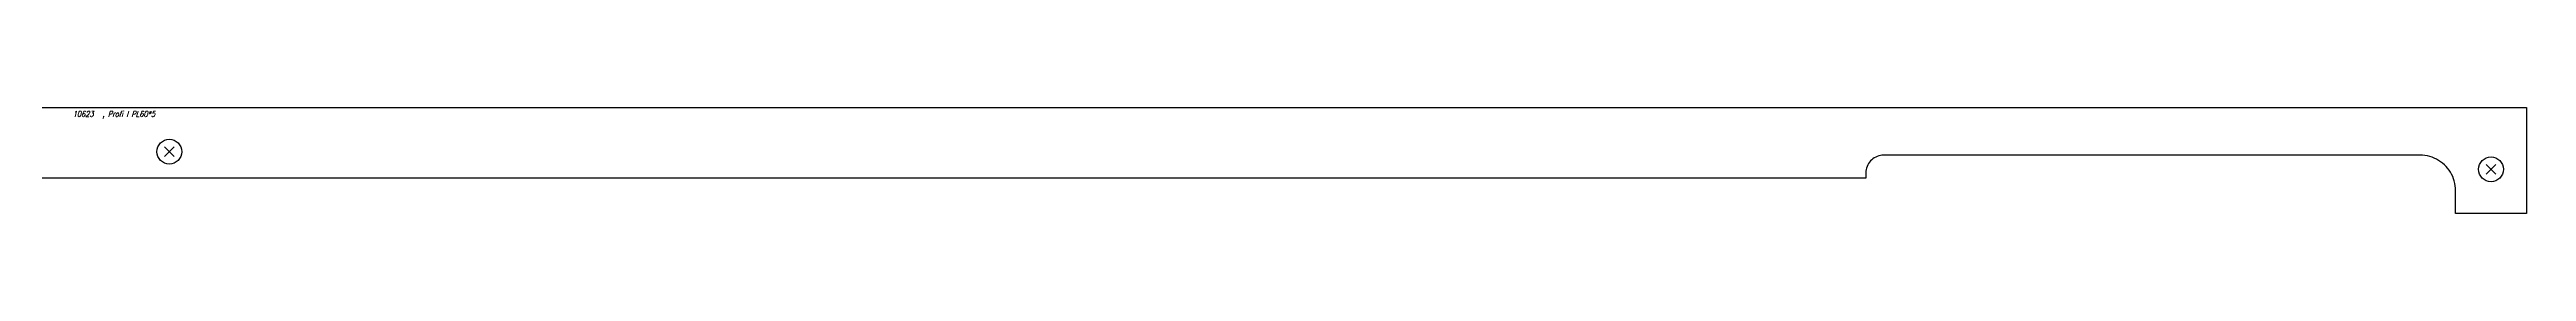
# Model space of a CAD drawing. Extents: x 0 to 2794, y -30 to 30.
# Drawn here: x 1395 to 2794, y -30 to 30 of the extents above; entities that cross this region are included whole.
import ezdxf

# ---------------------------------------------------------------- set-up
doc = ezdxf.new("R2010")
doc.units = 0
doc.header["$LTSCALE"] = 10
for name, color, linetype in [('SCHRAUBEN', 7, 'CONTINUOUS'), ('TEILE', 7, 'CONTINUOUS'), ('UNTERSCHRIFT', 7, 'CONTINUOUS')]:
    doc.layers.add(name, color=color, linetype=linetype)
doc.styles.get("Standard").update_dxf_attribs({"font": 'ROMANS'})

msp = doc.modelspace()

# ---------------------------------------------------------------- linework, layer by layer
at = {"layer": 'SCHRAUBEN', "color": 6}
for p, q in [((1465.799683, 7.799877), (1460.199707, 2.199877)), ((1460.199707, 7.799877), (1465.799683, 2.199877)), ((2776.30127, -2.199962), (2770.701172, -7.799962)), ((2770.701172, -2.199962), (2776.30127, -7.799962))]:
    msp.add_line(p, q, dxfattribs=at)
at = {"layer": 'SCHRAUBEN', "color": 2}
for centre, radius in [((1462.999756, 4.999877), 7), ((2773.501221, -4.999962), 7.000244)]:
    msp.add_circle(centre, radius, dxfattribs=at)
at = {"layer": 'TEILE', "color": 2}
for p, q in [((0, 29.999979), (2793.500488, 29.999979)), ((2793.500488, 29.999979), (2793.500488, -29.999979)), ((2423.907959, 0.390016), (2423.254883, -0.263116)), ((2424.618652, 0.980099), (2423.907959, 0.390016)), ((2425.380615, 1.5021), (2424.618652, 0.980099)), ((2426.1875, 1.951564), (2425.380615, 1.5021)), ((2427.032471, 2.324658), (2426.1875, 1.951564)), ((2427.908203, 2.618199), (2427.032471, 2.324658)), ((2428.807373, 2.829683), (2427.908203, 2.618199)), ((2429.722168, 2.957305), (2428.807373, 2.829683)), ((2430.644775, 2.99997), (2429.722168, 2.957305)), ((2733.502197, 2.99997), (2430.644775, 2.99997)), ((2733.502197, 2.999901), (2733.502197, 2.99997)), ((2734.866943, 2.953256), (2733.502197, 2.999901)), ((2736.225586, 2.813582), (2734.866943, 2.953256)), ((2737.571289, 2.581531), (2736.225586, 2.813582)), ((2738.897949, 2.258184), (2737.571289, 2.581531)), ((2740.199951, 1.845048), (2738.897949, 2.258184)), ((2741.469971, 1.344051), (2740.199951, 1.845048)), ((2742.703613, 0.757527), (2741.469971, 1.344051)), ((2743.893799, 0.088211), (2742.703613, 0.757527)), ((2745.035645, -0.660777), (2743.893799, 0.088211)), ((2420.644775, -10.000023), (457.162811, -9.999949)), ((2420.6875, -6.077362), (2420.644775, -7.000043)), ((2420.644775, -7.000043), (2420.644775, -7.000031)), ((2420.644775, -7.000031), (2420.644775, -10.000023)), ((2420.815186, -5.162554), (2420.6875, -6.077362)), ((2421.026611, -4.263424), (2420.815186, -5.162554)), ((2421.320313, -3.387642), (2421.026611, -4.263424)), ((2421.693359, -2.542679), (2421.320313, -3.387642)), ((2422.142578, -1.735745), (2421.693359, -2.542679)), ((2422.664551, -0.973724), (2422.142578, -1.735745)), ((2423.254883, -0.263116), (2422.664551, -0.973724)), ((2746.124023, -1.485945), (2745.035645, -0.660777)), ((2747.15332, -2.383445), (2746.124023, -1.485945)), ((2748.118896, -3.349093), (2747.15332, -2.383445)), ((2749.016357, -4.378387), (2748.118896, -3.349093)), ((2749.841553, -5.466528), (2749.016357, -4.378387)), ((2750.590576, -6.608444), (2749.841553, -5.466528)), ((2751.259766, -7.79881), (2750.590576, -6.608444)), ((2751.846191, -9.032076), (2751.259766, -7.79881)), ((2752.347412, -10.302492), (2751.846191, -9.032076)), ((2752.760742, -11.604136), (2752.347412, -10.302492)), ((2753.08374, -12.930939), (2752.760742, -11.604136)), ((2753.315918, -14.276715), (2753.08374, -12.930939)), ((2753.455566, -15.63519), (2753.315918, -14.276715)), ((2753.502197, -17.000031), (2753.455566, -15.63519)), ((2753.502197, -29.999979), (2753.502197, -17.000031)), ((2793.500488, -29.999979), (2753.502197, -29.999979))]:
    msp.add_line(p, q, dxfattribs=at)

# ---------------------------------------------------------------- texts
at = {"layer": 'UNTERSCHRIFT', "color": 2, "oblique": 15, "width": 0.8}
for s, p in [('10623', (1408.450195, 24.749977)), ('  , Profi l PL60*5', (1421.450195, 24.749977))]:
    msp.add_text(s, height=3.25, dxfattribs=at).set_placement(p)

doc.saveas('drawing.dxf')
